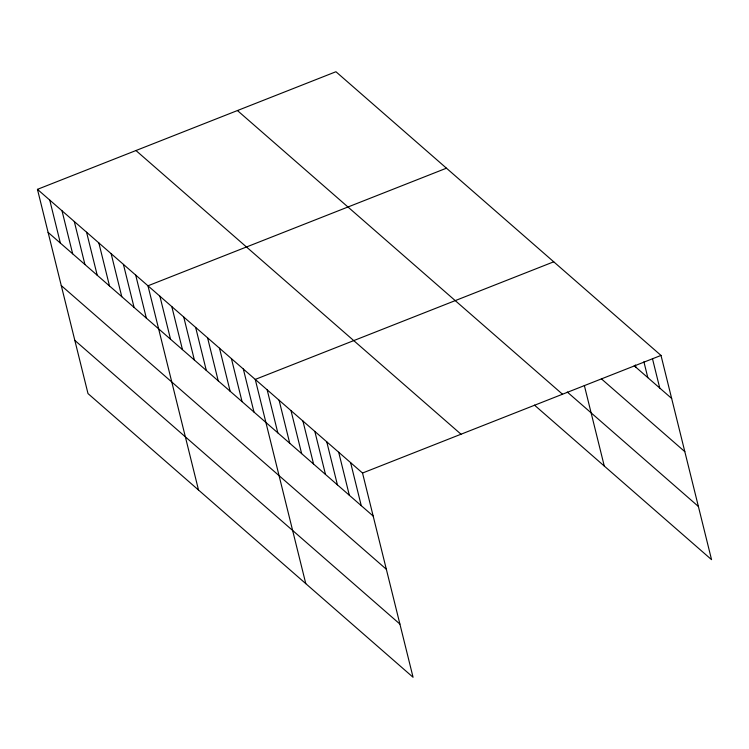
<?xml version="1.0" encoding="UTF-8"?>
<svg xmlns="http://www.w3.org/2000/svg" width="749" height="749" viewBox="0 0 749 749"><rect width="100%" height="100%" fill="white"/><g stroke="black" fill="none" stroke-linecap="round" stroke-linejoin="round"><path stroke-width="1.12" d="M37.45 189.347L362.525 473.031L413.064 677.265L87.998 393.581L37.45 189.347L335.936 71.735L661.002 355.419L711.55 559.653L534.458 405.115M446.46 168.188L147.974 285.8L198.522 490.033M553.736 261.804L255.25 379.415L305.789 583.649M362.525 473.031L661.002 355.419M634.197 365.755L671.656 398.44M601.381 378.835L684.82 451.647M567.274 392.036L698.386 506.455M237.433 110.543L562.508 394.227M135.953 150.53L461.019 434.223M48.095 232.377L373.171 516.061M61.268 285.575L386.334 569.259M74.825 340.383L399.9 624.067M652.454 358.602L659.738 388.038M643.897 361.786L647.819 377.636M635.339 364.978L635.901 367.235M584.332 385.435L604.274 466.037M350.607 462.629L361.252 505.659M338.688 452.227L349.334 495.258M326.761 441.826L337.415 484.856M314.842 431.424L325.497 474.454M302.924 421.022L313.578 464.052M291.005 410.621L301.65 453.651M279.087 400.219L289.732 443.249M267.168 389.817L277.813 432.847M243.331 369.014L253.977 412.044M231.413 358.612L242.058 401.642M219.494 348.21L230.14 391.24M207.576 337.808L218.221 380.838M195.648 327.407L206.303 370.437M183.73 317.005L194.384 360.035M171.811 306.603L182.466 349.633M159.893 296.201L170.538 339.231M135.691 275.08L146.345 318.11M123.416 264.369L134.062 307.39M111.133 253.649L121.778 296.679M98.849 242.929L109.504 285.959M86.575 232.218L97.22 275.239M74.291 221.498L84.937 264.528M62.008 210.778L72.662 253.808M49.734 200.067L60.379 243.088"/></g></svg>
